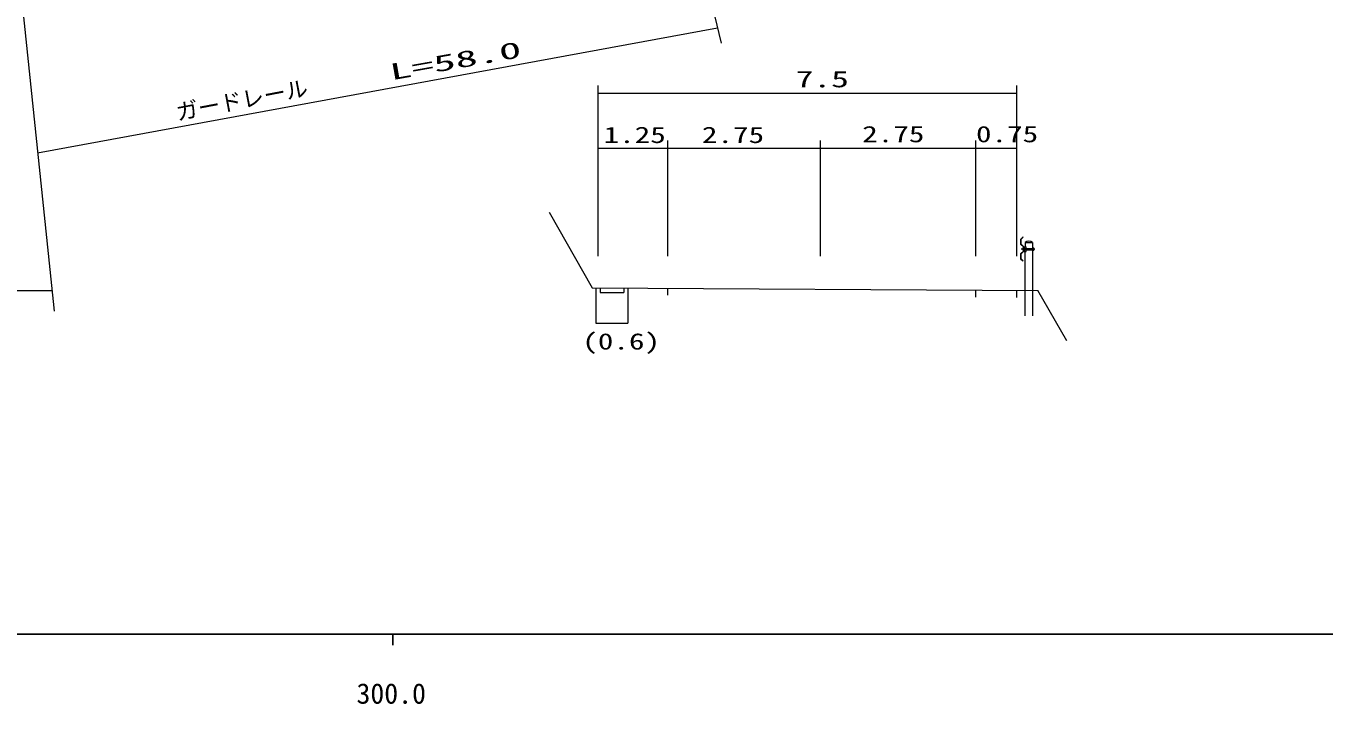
# Model space of a CAD drawing. Units: millimetres, scale not verified. Extents: x 63972 to 703972, y 2520 to 362520.
# Drawn here: x 359038 to 475530, y 181235 to 242102 of the extents above; entities that cross this region are included whole.
import ezdxf
from ezdxf.enums import TextEntityAlignment as Align

# ---------------------------------------------------------------- set-up
doc = ezdxf.new("R2010")
doc.units = ezdxf.units.MM
doc.header["$LTSCALE"] = 1000
doc.linetypes.add('DASHED', pattern=[7.5, 6, -1.5])
doc.linetypes.add('LONG_DASHED_DOTTED', pattern=[15.25, 12, -1.5, 0.25, -1.5])
for name, color, linetype, lineweight in [('M-TTL-BAND', 7, 'Continuous', 25), ('S-BGD-CRST', 4, 'Continuous', 13), ('S-BGD-HTXT', 6, 'Continuous', 13)]:
    doc.layers.add(name, color=color, linetype=linetype, lineweight=lineweight)
doc.styles.add('ＭＳ ゴシック', font='')
doc.styles.get('ＭＳ ゴシック').set_extended_font_data('MS Gothic')

msp = doc.modelspace()

# ---------------------------------------------------------------- linework, layer by layer
at = {"layer": 'M-TTL-BAND'}
for p, q in [((63972, 187520), (602972, 187520)), ((391972, 187520), (391972, 186520))]:
    msp.add_line(p, q, dxfattribs=at)
at = {"layer": 'S-BGD-CRST'}
for p, q in [((410346, 236745), (410346, 221452)), ((447931, 236745), (447931, 221452)), ((410346, 236071), (447931, 236071)), ((410346, 231146), (447931, 231146)), ((416619, 231820), (416619, 221452)), ((430305, 231820), (430305, 221452)), ((444250, 231820), (444250, 221452)), ((405992, 225392), (409837, 218598)), ((448499, 223148), (448298, 222948)), ((448298, 222948), (448298, 222523)), ((448298, 222523), (448580, 222241)), ((448518, 223129), (448326, 222937)), ((448326, 222937), (448326, 222535)), ((448326, 222535), (448608, 222253)), ((448518, 223129), (448499, 223148)), ((448695, 222679), (448695, 222289)), ((448695, 222679), (449381, 222679)), ((449381, 222649), (448695, 222649)), ((449381, 222679), (449381, 218479)), ((448580, 221916), (448298, 221634)), ((448298, 221634), (448298, 221209)), ((448608, 221905), (448326, 221623)), ((448326, 221623), (448326, 221221)), ((448580, 222183), (448502, 222183)), ((448502, 222183), (448502, 221975)), ((448502, 221975), (448580, 221975)), ((448580, 222241), (448580, 221916)), ((448608, 222289), (448812, 222289)), ((448608, 222289), (448608, 221869)), ((448608, 221869), (448812, 221869)), ((448695, 218479), (448695, 221869)), ((448812, 221869), (448812, 222289)), ((449381, 221959), (449400, 221959)), ((449400, 222199), (449400, 221959)), ((449400, 222183), (449496, 222183)), ((449400, 221975), (449496, 221975)), ((449496, 221975), (449496, 222183)), ((449520, 222019), (449520, 222139)), ((448298, 221209), (448499, 221009)), ((448326, 221221), (448518, 221029)), ((448518, 221029), (448499, 221009)), ((409837, 218598), (449831, 218345)), ((410191, 218596), (410191, 215437)), ((410554, 218594), (410554, 218180)), ((410554, 218180), (412679, 218167)), ((412679, 218580), (412679, 218167)), ((413042, 218578), (413042, 215419)), ((416619, 218555), (416619, 217933)), ((444250, 218380), (444250, 217758)), ((447931, 218357), (447931, 217735)), ((452441, 213831), (449831, 218345)), ((410191, 215437), (413042, 215419))]:
    msp.add_line(p, q, dxfattribs=at)
at = {"layer": 'S-BGD-CRST', "linetype": 'LONG_DASHED_DOTTED'}
msp.add_line((449581, 222079), (448363, 222079), dxfattribs=at)
at = {"layer": 'S-BGD-CRST', "linetype": 'DASHED'}
for p, q in [((448580, 222139), (449520, 222139)), ((448580, 222019), (449520, 222019)), ((449381, 222199), (449400, 222199)), ((448695, 216079), (448695, 218479)), ((449381, 218479), (449381, 216079))]:
    msp.add_line(p, q, dxfattribs=at)
at = {"layer": 'S-BGD-CRST'}
msp.add_arc((449038, 222186), 600, 55.14511, 124.85489, dxfattribs=at)
at = {"layer": 'S-BGD-HTXT'}
for p, q in [((413527, 273692), (421436, 240553)), ((356845, 261959), (361564, 216498)), ((360088, 230714), (421104, 241942)), ((311144, 218355), (361371, 218355))]:
    msp.add_line(p, q, dxfattribs=at)

# ---------------------------------------------------------------- texts
at = {"layer": 'M-TTL-BAND', "style": 'ＭＳ ゴシック'}
msp.add_text('300.0', height=1833, dxfattribs=at).set_placement((391817, 180715), align=Align.BOTTOM_CENTER)
at = {"layer": 'S-BGD-CRST', "style": 'ＭＳ ゴシック'}
for s, width, p in [('7.5', 1.6, (428105, 236155)), ('1.25', 1.4, (410874, 231152)), ('2.75', 1.4, (419698, 231152)), ('2.75', 1.4, (434081, 231221)), ('0.75', 1.4, (444294, 231221)), ('(0.6)', 1.4, (408962, 212614))]:
    msp.add_text(s, height=1466, dxfattribs=dict(at, width=width)).set_placement(p, align=Align.BOTTOM_LEFT)
at = {"layer": 'S-BGD-HTXT', "style": 'ＭＳ ゴシック', "width": 2}
msp.add_text('L=58.0', height=1466, rotation=10.1, dxfattribs=at).set_placement((391886, 236783), align=Align.BOTTOM_LEFT)
at = {"layer": 'S-BGD-HTXT', "style": 'ＭＳ ゴシック'}
msp.add_text('ガードレール', height=1466, rotation=10.8, dxfattribs=at).set_placement((372738, 233181), align=Align.BOTTOM_LEFT)

doc.saveas('drawing.dxf')
